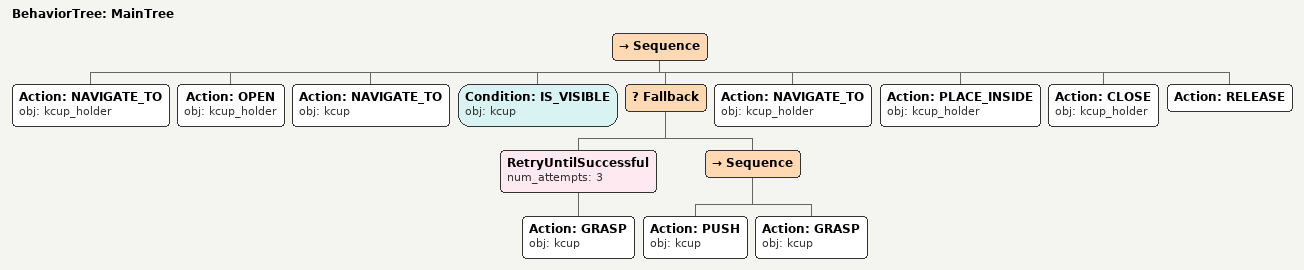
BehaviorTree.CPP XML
<root main_tree_to_execute="MainTree">
  <BehaviorTree ID="MainTree">
    <Sequence>
      <!-- Navigate to kcup_holder -->
      <Action ID="NAVIGATE_TO" obj="kcup_holder" />
      <!-- Open kcup_holder -->
      <Action ID="OPEN" obj="kcup_holder" />
      <!-- Navigate to kcup -->
      <Action ID="NAVIGATE_TO" obj="kcup" />
      <!-- Check kcup is visible before GRASP -->
      <Condition ID="IS_VISIBLE" obj="kcup" />
      <!-- Fallback: if GRASP kcup fails, try alternative to reposition -->
      <Fallback>
        <!-- Retry GRASP kcup up to 3 attempts -->
        <RetryUntilSuccessful num_attempts="3">
          <!-- Grasp kcup -->
          <Action ID="GRASP" obj="kcup" />
        </RetryUntilSuccessful>
        <Sequence>
          <!-- Push kcup forward toward front edge of table -->
          <Action ID="PUSH" obj="kcup" />
          <!-- Grasp kcup -->
          <Action ID="GRASP" obj="kcup" />
        </Sequence>
      </Fallback>
      <!-- Navigate to kcup_holder -->
      <Action ID="NAVIGATE_TO" obj="kcup_holder" />
      <!-- Place inside kcup_holder -->
      <Action ID="PLACE_INSIDE" obj="kcup_holder" />
      <!-- Close kcup_holder -->
      <Action ID="CLOSE" obj="kcup_holder" />
      <!-- Release -->
      <Action ID="RELEASE" />
    </Sequence>
  </BehaviorTree>
</root>
